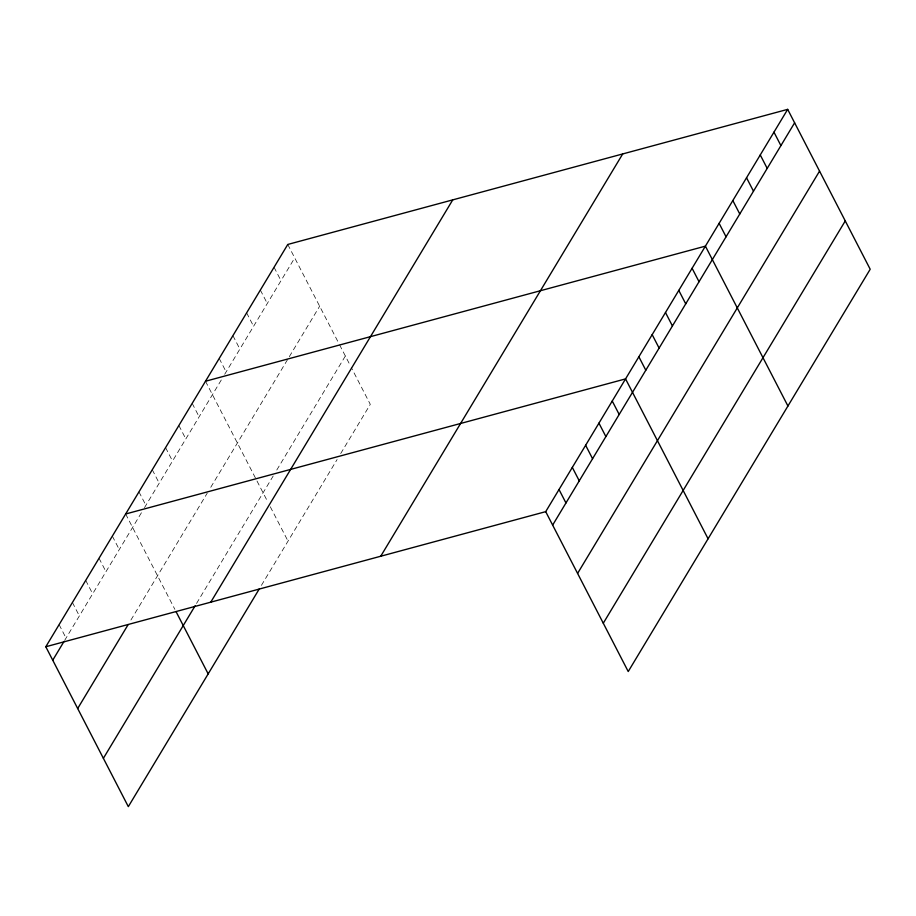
<?xml version="1.0" encoding="UTF-8"?>
<svg xmlns="http://www.w3.org/2000/svg" width="916" height="916" viewBox="0 0 916 916"><rect width="100%" height="100%" fill="white"/><g stroke="black" fill="none" stroke-linecap="round" stroke-linejoin="round"><path stroke-width="0.69" stroke-dasharray="4.58 3.44" d="M64.647 640.399L141.694 512.296M144.499 507.647L221.821 379.087M224.706 374.289L294.712 257.911M130.919 620.018L207.268 493.083M210.772 487.266L319.65 306.23M196.539 603.426L273.186 475.999M276.792 470L345.355 356.026M261.404 585.381L337.099 459.546M340.706 453.546L370.293 404.345L351.263 367.465M287.773 244.458L338.931 343.58M339.573 344.817L350.61 366.194M274.056 267.254L281.006 280.708M260.35 290.051L267.289 303.494M246.633 312.848L253.572 326.291M232.927 335.645L239.866 349.088M219.21 358.442L226.149 371.885M205.505 381.239L267.678 501.705M270.3 506.788L288.025 541.127M192.188 403.361L199.138 416.814M178.883 425.493L185.822 438.936M165.578 447.615L172.517 461.057M152.274 469.748L159.212 483.19M138.957 491.869L145.896 505.311M125.652 513.99L174.876 609.369M112.347 536.123L119.286 549.566M99.031 558.245L105.97 571.687M85.726 580.378L92.665 593.82M72.421 602.499L79.36 615.941M59.105 624.62L66.044 638.074"/><path stroke-width="1.37" d="M259.308 588.873L128.32 806.641L45.8 646.753L287.773 244.458L787.68 109.359L870.2 269.247L628.227 671.543L545.707 511.655L787.68 109.359M52.739 660.196L63.948 641.566M77.677 708.526L128.114 624.678M103.382 758.311L195.142 605.762M210.772 602.167L452.744 199.883M380.735 556.23L622.708 153.945M552.646 525.097L794.619 122.813M577.584 573.416L819.557 171.132M603.289 623.212L845.262 220.928M205.505 381.239L705.4 246.141L787.932 406.028M125.652 513.99L625.559 378.892L708.079 538.78M45.8 646.753L545.707 511.655M773.963 132.156L780.901 145.598M760.257 154.953L767.196 168.395M746.54 177.75L753.479 191.192M732.834 200.547L739.773 213.989M719.117 223.344L726.056 236.786M692.095 268.262L699.034 281.716M678.79 290.395L685.729 303.837M665.485 312.516L672.424 325.959M652.169 334.649L659.108 348.091M638.864 356.771L645.803 370.213M612.243 401.025L619.182 414.467M598.938 423.146L605.877 436.589M585.633 445.268L592.572 458.721M572.317 467.4L579.255 480.843M559.012 489.522L565.951 502.964M176.17 611.865L208.172 673.878"/></g></svg>
